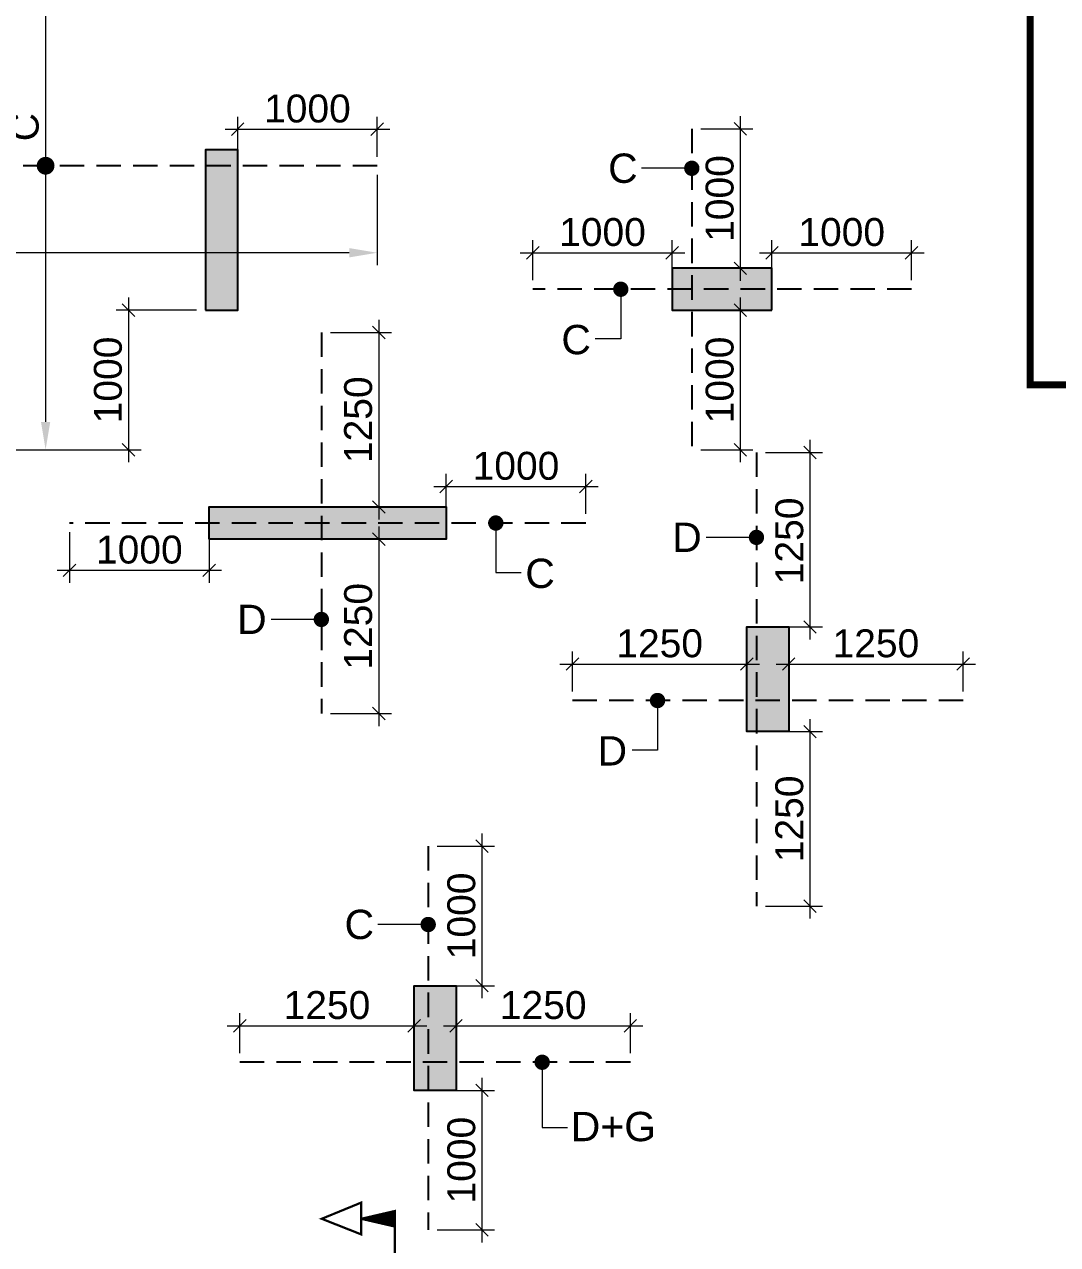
# Model space of a CAD drawing. Header units: millimetres. Extents: x 1123469 to 1752051, y -126924 to 196924.
# Drawn here: x 1522375 to 1529782, y 142469 to 151212 of the extents above; entities that cross this region are included whole.
import ezdxf

# ---------------------------------------------------------------- set-up
doc = ezdxf.new("R2010")
doc.units = ezdxf.units.MM
doc.header["$LTSCALE"] = 500
doc.header["$MEASUREMENT"] = 0
doc.header["$PDMODE"] = 34
doc.linetypes.add('CONTINOUS', pattern=[0])
doc.linetypes.add('HIDDEN', pattern=[0.375, 0.25, -0.125])
doc.layers.get('Defpoints').update_dxf_attribs({"lineweight": 0})
for name, color, linetype in [('3BEAM NO', 6, 'Continuous'), ('COL. DIM', 3, 'Continuous'), ('reinf.', 4, 'Continuous'), ('TEXT 1', 1, 'Continuous'), ('TOWER AREA COLUMN.', 6, 'Continuous')]:
    doc.layers.add(name, color=color, linetype=linetype)
for name, color, linetype, lineweight in [('ARWO', 1, 'Continuous', 18), ('CUT OUT', 1, 'Continuous', 13), ('dim-M', 1, 'Continuous', 15), ('FOOTING', 1, 'Continuous', 15), ('TOWER COL HATCH', 253, 'Continuous', 20)]:
    doc.layers.add(name, color=color, linetype=linetype, lineweight=lineweight)
doc.styles.add('3mm', font='arial.ttf')
doc.dimstyles.new('PARAMVEER', dxfattribs={"dimtxt": 200, "dimasz": 100, "dimexe": 0, "dimexo": 25, "dimgap": 10, "dimtad": 1, "dimdec": 0, "dimrnd": 5, "dimzin": 0, "dimdsep": 46, "dimtxsty": '3mm', "dimblk": 'OBLIQUE', "dimcen": 0.09, "dimdle": 75, "dimclrd": 1, "dimclre": 1, "dimclrt": 3, "dimadec": 0, "dimazin": 0, "dimtfac": 1, "dimtdec": 0, "dimtmove": 1, "dimatfit": 3, "dimfxl": 100, "dimtolj": 1, "dimtzin": 0, "dimlwd": 18, "dimlwe": 5, "dimarcsym": 0})
doc.dimstyles.new('PARAMVEER BEAM', dxfattribs={"dimtxt": 200, "dimasz": 100, "dimexe": 0, "dimexo": 0, "dimgap": 10, "dimtad": 1, "dimdec": 0, "dimzin": 0, "dimdsep": 46, "dimtxsty": '3mm', "dimblk": 'ARCHTICK', "dimcen": 0.09, "dimdle": 75, "dimclrd": 1, "dimclre": 1, "dimclrt": 3, "dimadec": 0, "dimazin": 0, "dimtfac": 1, "dimtdec": 0, "dimtmove": 1, "dimatfit": 3, "dimfxl": 100, "dimtolj": 1, "dimtzin": 0, "dimlwd": 18, "dimlwe": 5, "dimarcsym": 0})

# ---------------------------------------------------------------- blocks, each defined once
blk = doc.blocks.new('3tgra')
at = {"layer": 'TOWER COL HATCH'}
h = blk.add_hatch(color=253, dxfattribs=at)
h.dxf.hatch_style = 1
h.paths.add_polyline_path([(1381890.618984255, 86141.58179549355), (1381660.618984255, 86141.58179549355), (1381660.618984255, 87291.58179549355), (1381890.618984255, 87291.58179549355)])
h = blk.add_hatch(color=253, dxfattribs=at)
h.dxf.hatch_style = 1
h.paths.add_polyline_path([(1377830.6189848, 86141.58179502218), (1377830.6189848, 86441.58179502218), (1378545.6189848, 86441.58179502218), (1378545.6189848, 86141.58179502218)])
h = blk.add_hatch(color=253, dxfattribs=at)
h.dxf.hatch_style = 1
h.paths.add_polyline_path([(1381865.624769447, 84501.58179502154), (1381865.624769447, 84731.58179502154), (1380165.624769447, 84731.58179502154), (1380165.624769447, 84501.58179502154)])
h = blk.add_hatch(color=253, dxfattribs=at)
h.dxf.hatch_style = 1
h.paths.add_polyline_path([(1377710.63102406, 83121.8966615872), (1378010.63102406, 83121.8966615872), (1378010.63102406, 83871.8966615872), (1377710.63102406, 83871.8966615872)])
h = blk.add_hatch(color=253, dxfattribs=at)
h.dxf.hatch_style = 1
h.paths.add_polyline_path([(1380095.624769447, 80551.73729155067), (1380395.624769447, 80551.73729155067), (1380395.624769447, 81301.73729155067), (1380095.624769447, 81301.73729155067)])
at = {"layer": 'TOWER AREA COLUMN.', "color": 4}
for points in [[(1381890.618984255, 86141.58179549355), (1381660.618984255, 86141.58179549355), (1381660.618984255, 87291.58179549355), (1381890.618984255, 87291.58179549355)], [(1377830.6189848, 86141.58179502218), (1377830.6189848, 86441.58179502218), (1378545.6189848, 86441.58179502218), (1378545.6189848, 86141.58179502218)], [(1381865.624769447, 84501.58179502154), (1381865.624769447, 84731.58179502154), (1380165.624769447, 84731.58179502154), (1380165.624769447, 84501.58179502154)], [(1377710.63102406, 83121.8966615872), (1378010.63102406, 83121.8966615872), (1378010.63102406, 83871.8966615872), (1377710.63102406, 83871.8966615872)], [(1380095.624769447, 80551.73729155067), (1380395.624769447, 80551.73729155067), (1380395.624769447, 81301.73729155067), (1380095.624769447, 81301.73729155067)]]:
    blk.add_lwpolyline(points, close=True, dxfattribs=at)
blk = doc.blocks.new('_Oblique')
at = {"color": 0, "linetype": 'ByBlock', "lineweight": -2}
blk.add_line((-0.5, -0.5), (0.5, 0.5), dxfattribs=at)
blk = doc.blocks.new('*D917')
at = {"layer": 'COL. DIM', "color": 1, "lineweight": 18, "ltscale": 10, "transparency": 16777216}
blk.add_line((1527507.276398032, 149254.0730525189), (1527507.276398032, 148074.0730525189), dxfattribs=at)
at = {"layer": 'COL. DIM', "color": 1, "linetype": 'CONTINOUS', "lineweight": 5, "ltscale": 10, "transparency": 16777216}
for p, q in [((1527224.516510724, 149164.0730525189), (1527597.276398032, 149164.0730525189)), ((1527224.516510724, 148164.0730525189), (1527597.276398032, 148164.0730525189))]:
    blk.add_line(p, q, dxfattribs=at)
at = {"layer": 'Defpoints', "color": 0, "ltscale": 10, "transparency": 16777216}
for p in [(1527159.516510724, 149164.0730525189), (1527159.516510724, 148164.0730525189), (1527507.276398032, 148164.0730525189)]:
    blk.add_point(p, dxfattribs=at)
at = {"layer": 'COL. DIM', "color": 1, "lineweight": 18, "ltscale": 10, "transparency": 16777216, "xscale": 90, "yscale": 90, "zscale": 90}
for p, rotation in [((1527507.276398032, 149164.0730525189), 90), ((1527507.276398032, 148164.0730525189), 270)]:
    blk.add_blockref('_Oblique', p, dxfattribs=dict(at, rotation=rotation))
at = {"layer": 'COL. DIM', "color": 3, "ltscale": 10, "transparency": 16777216, "insert": (1527360.161800487, 148664.0730525184), "char_height": 200, "attachment_point": 5, "rotation": 90, "style": '3mm'}
blk.add_mtext('\\A1;1000', dxfattribs=at)
blk = doc.blocks.new('_ArchTick')
at = {"color": 0, "linetype": 'ByBlock', "const_width": 0.15}
blk.add_lwpolyline([(-0.5, -0.5), (0.5, 0.5)], dxfattribs=at)
blk = doc.blocks.new('*D918')
at = {"layer": 'COL. DIM', "color": 1, "linetype": 'CONTINOUS', "lineweight": 5, "ltscale": 10, "transparency": 16777216}
for p, q in [((1526019.260622902, 149379.0730525188), (1526019.260622902, 149665.6026769682)), ((1527019.260622902, 149379.0730525188), (1527019.260622902, 149665.6026769682))]:
    blk.add_line(p, q, dxfattribs=at)
at = {"layer": 'COL. DIM', "color": 1, "lineweight": 18, "ltscale": 10, "transparency": 16777216}
blk.add_line((1525929.260622902, 149575.6026769682), (1527109.260622902, 149575.6026769682), dxfattribs=at)
at = {"layer": 'Defpoints', "color": 0, "ltscale": 10, "transparency": 16777216}
for p in [(1527019.260622902, 149575.6026769682), (1526019.260622902, 149314.0730525188), (1527019.260622902, 149314.0730525188)]:
    blk.add_point(p, dxfattribs=at)
at = {"layer": 'COL. DIM', "color": 1, "lineweight": 18, "ltscale": 10, "transparency": 16777216, "xscale": 90, "yscale": 90, "zscale": 90, "rotation": 180}
blk.add_blockref('_Oblique', (1526019.260622902, 149575.6026769682), dxfattribs=at)
at = {"layer": 'COL. DIM', "color": 1, "lineweight": 18, "ltscale": 10, "transparency": 16777216, "xscale": 90, "yscale": 90, "zscale": 90}
blk.add_blockref('_Oblique', (1527019.260622902, 149575.6026769682), dxfattribs=at)
at = {"layer": 'COL. DIM', "color": 3, "ltscale": 10, "transparency": 16777216, "insert": (1526519.260622902, 149722.7172745125), "char_height": 200, "attachment_point": 5, "style": '3mm'}
blk.add_mtext('\\A1;1000', dxfattribs=at)
blk = doc.blocks.new('*D919')
at = {"layer": 'COL. DIM', "color": 1, "lineweight": 18, "ltscale": 10, "transparency": 16777216}
blk.add_line((1527507.276398033, 150554.0730525198), (1527507.276398033, 149374.0730525198), dxfattribs=at)
at = {"layer": 'COL. DIM', "color": 1, "linetype": 'CONTINOUS', "lineweight": 5, "ltscale": 10, "transparency": 16777216}
for p, q in [((1527224.516510724, 150464.0730525198), (1527597.276398033, 150464.0730525198)), ((1527224.516510724, 149464.0730525198), (1527597.276398033, 149464.0730525198))]:
    blk.add_line(p, q, dxfattribs=at)
at = {"layer": 'Defpoints', "color": 0, "ltscale": 10, "transparency": 16777216}
for p in [(1527159.516510724, 150464.0730525198), (1527159.516510724, 149464.0730525198), (1527507.276398033, 149464.0730525198)]:
    blk.add_point(p, dxfattribs=at)
at = {"layer": 'COL. DIM', "color": 1, "lineweight": 18, "ltscale": 10, "transparency": 16777216, "xscale": 90, "yscale": 90, "zscale": 90}
for p, rotation in [((1527507.276398033, 150464.0730525198), 90), ((1527507.276398033, 149464.0730525198), 270)]:
    blk.add_blockref('_Oblique', p, dxfattribs=dict(at, rotation=rotation))
at = {"layer": 'COL. DIM', "color": 3, "ltscale": 10, "transparency": 16777216, "insert": (1527360.161800486, 149964.0730525198), "char_height": 200, "attachment_point": 5, "rotation": 90, "style": '3mm'}
blk.add_mtext('\\A1;1000', dxfattribs=at)
blk = doc.blocks.new('*D920')
at = {"layer": 'COL. DIM', "color": 1, "linetype": 'CONTINOUS', "lineweight": 5, "ltscale": 10, "transparency": 16777216}
for p, q in [((1527734.259996022, 149379.0730525188), (1527734.259996022, 149665.6026769682)), ((1528734.259996022, 149379.0730525188), (1528734.259996022, 149665.6026769682))]:
    blk.add_line(p, q, dxfattribs=at)
at = {"layer": 'COL. DIM', "color": 1, "lineweight": 18, "ltscale": 10, "transparency": 16777216}
blk.add_line((1527644.259996022, 149575.6026769682), (1528824.259996022, 149575.6026769682), dxfattribs=at)
at = {"layer": 'Defpoints', "color": 0, "ltscale": 10, "transparency": 16777216}
for p in [(1528734.259996022, 149575.6026769682), (1527734.259996022, 149314.0730525188), (1528734.259996022, 149314.0730525188)]:
    blk.add_point(p, dxfattribs=at)
at = {"layer": 'COL. DIM', "color": 1, "lineweight": 18, "ltscale": 10, "transparency": 16777216, "xscale": 90, "yscale": 90, "zscale": 90, "rotation": 180}
blk.add_blockref('_Oblique', (1527734.259996022, 149575.6026769682), dxfattribs=at)
at = {"layer": 'COL. DIM', "color": 1, "lineweight": 18, "ltscale": 10, "transparency": 16777216, "xscale": 90, "yscale": 90, "zscale": 90}
blk.add_blockref('_Oblique', (1528734.259996022, 149575.6026769682), dxfattribs=at)
at = {"layer": 'COL. DIM', "color": 3, "ltscale": 10, "transparency": 16777216, "insert": (1528234.259996022, 149722.7172745125), "char_height": 200, "attachment_point": 5, "style": '3mm'}
blk.add_mtext('\\A1;1000', dxfattribs=at)
blk = doc.blocks.new('*D921')
at = {"layer": 'COL. DIM', "color": 1, "lineweight": 18, "ltscale": 10, "transparency": 16777216}
blk.add_line((1523122.074068395, 149254.0730529903), (1523122.074068395, 148074.0730529903), dxfattribs=at)
at = {"layer": 'COL. DIM', "color": 1, "linetype": 'CONTINOUS', "lineweight": 5, "ltscale": 10, "transparency": 16777216}
for p, q in [((1523609.260623447, 149164.0730529903), (1523032.074068395, 149164.0730529903)), ((1522049.516510724, 148164.0730529903), (1523212.074068395, 148164.0730529903))]:
    blk.add_line(p, q, dxfattribs=at)
at = {"layer": 'Defpoints', "color": 0, "ltscale": 10, "transparency": 16777216}
for p in [(1523674.260623447, 149164.0730529903), (1521984.516510724, 148164.0730529903), (1523122.074068395, 148164.0730529903)]:
    blk.add_point(p, dxfattribs=at)
at = {"layer": 'COL. DIM', "color": 1, "lineweight": 18, "ltscale": 10, "transparency": 16777216, "xscale": 90, "yscale": 90, "zscale": 90}
for p, rotation in [((1523122.074068395, 149164.0730529903), 90), ((1523122.074068395, 148164.0730529903), 270)]:
    blk.add_blockref('_Oblique', p, dxfattribs=dict(at, rotation=rotation))
at = {"layer": 'COL. DIM', "color": 3, "ltscale": 10, "transparency": 16777216, "insert": (1522974.959470851, 148664.0730529898), "char_height": 200, "attachment_point": 5, "rotation": 90, "style": '3mm'}
blk.add_mtext('\\A1;1000', dxfattribs=at)
blk = doc.blocks.new('*D924')
at = {"layer": 'COL. DIM', "color": 1, "linetype": 'CONTINOUS', "lineweight": 5, "ltscale": 10, "transparency": 16777216}
for p, q in [((1523904.260623447, 150263.9360892332), (1523904.260623447, 150550.4657136826)), ((1524904.260623447, 150263.9360892332), (1524904.260623447, 150550.4657136826))]:
    blk.add_line(p, q, dxfattribs=at)
at = {"layer": 'COL. DIM', "color": 1, "lineweight": 18, "ltscale": 10, "transparency": 16777216}
blk.add_line((1523814.260623447, 150460.4657136826), (1524994.260623447, 150460.4657136826), dxfattribs=at)
at = {"layer": 'Defpoints', "color": 0, "ltscale": 10, "transparency": 16777216}
for p in [(1524904.260623447, 150460.4657136826), (1523904.260623447, 150198.9360892332), (1524904.260623447, 150198.9360892332)]:
    blk.add_point(p, dxfattribs=at)
at = {"layer": 'COL. DIM', "color": 1, "lineweight": 18, "ltscale": 10, "transparency": 16777216, "xscale": 90, "yscale": 90, "zscale": 90, "rotation": 180}
blk.add_blockref('_Oblique', (1523904.260623447, 150460.4657136826), dxfattribs=at)
at = {"layer": 'COL. DIM', "color": 1, "lineweight": 18, "ltscale": 10, "transparency": 16777216, "xscale": 90, "yscale": 90, "zscale": 90}
blk.add_blockref('_Oblique', (1524904.260623447, 150460.4657136826), dxfattribs=at)
at = {"layer": 'COL. DIM', "color": 3, "ltscale": 10, "transparency": 16777216, "insert": (1524404.260623447, 150607.5803112269), "char_height": 200, "attachment_point": 5, "style": '3mm'}
blk.add_mtext('\\A1;1000', dxfattribs=at)
blk = doc.blocks.new('*D925')
at = {"layer": 'COL. DIM', "color": 1, "linetype": 'CONTINOUS', "lineweight": 5, "ltscale": 10, "transparency": 16777216}
for p, q in [((1520844.260622902, 150133.9360892332), (1520844.260622902, 149485.4781619952)), ((1524904.260623447, 150133.9360892332), (1524904.260623447, 149485.4781619952))]:
    blk.add_line(p, q, dxfattribs=at)
at = {"layer": 'COL. DIM', "color": 1, "lineweight": 18, "ltscale": 10, "transparency": 16777216}
blk.add_line((1524704.260623447, 149575.4781619952), (1521044.260622902, 149575.4781619952), dxfattribs=at)
at = {"layer": 'COL. DIM', "color": 1, "ltscale": 10, "transparency": 16777216}
for points in [[(1521044.260622902, 149608.8114953286), (1521044.260622902, 149542.1448286619), (1520844.260622902, 149575.4781619952)], [(1524704.260623447, 149608.8114953286), (1524704.260623447, 149542.1448286619), (1524904.260623447, 149575.4781619952)]]:
    blk.add_solid(points, dxfattribs=at)
at = {"layer": 'Defpoints', "color": 0, "ltscale": 10, "transparency": 16777216}
for p in [(1520844.260622902, 150198.9360892332), (1524904.260623447, 150198.9360892332), (1520844.260622902, 149575.4781619952)]:
    blk.add_point(p, dxfattribs=at)
at = {"layer": 'COL. DIM', "color": 3, "ltscale": 10, "transparency": 16777216, "insert": (1521703.089061345, 149723.8888031958), "char_height": 200, "attachment_point": 5, "style": '3mm'}
blk.add_mtext('\\A1;C', dxfattribs=at)
blk = doc.blocks.new('*D926')
at = {"layer": 'COL. DIM', "color": 1, "linetype": 'CONTINOUS', "lineweight": 5, "ltscale": 10, "transparency": 16777216}
for p, q in [((1522049.516510724, 152099.0730525189), (1522617.396079311, 152099.0730525189)), ((1522049.516510724, 148164.0730529903), (1522617.396079311, 148164.0730529903))]:
    blk.add_line(p, q, dxfattribs=at)
at = {"layer": 'COL. DIM', "color": 1, "lineweight": 18, "ltscale": 10, "transparency": 16777216}
blk.add_line((1522527.396079311, 151899.0730525189), (1522527.396079311, 148364.0730529903), dxfattribs=at)
at = {"layer": 'COL. DIM', "color": 1, "ltscale": 10, "transparency": 16777216}
for points in [[(1522494.062745977, 151899.0730525189), (1522560.729412644, 151899.0730525189), (1522527.396079311, 152099.0730525189)], [(1522494.062745977, 148364.0730529903), (1522560.729412644, 148364.0730529903), (1522527.396079311, 148164.0730529903)]]:
    blk.add_solid(points, dxfattribs=at)
at = {"layer": 'Defpoints', "color": 0, "ltscale": 10, "transparency": 16777216}
for p in [(1521984.516510724, 152099.0730525189), (1521984.516510724, 148164.0730529903), (1522527.396079311, 148164.0730529903)]:
    blk.add_point(p, dxfattribs=at)
at = {"layer": 'COL. DIM', "color": 3, "ltscale": 10, "transparency": 16777216, "insert": (1522378.985438109, 150475.3668679264), "char_height": 200, "attachment_point": 5, "rotation": 90, "style": '3mm'}
blk.add_mtext('\\A1;C', dxfattribs=at)
blk = doc.blocks.new('*D931')
at = {"layer": 'COL. DIM', "color": 1, "lineweight": 18, "ltscale": 10, "transparency": 16777216}
blk.add_line((1524915.807320858, 147614.0730525182), (1524915.807320858, 146184.0730525182), dxfattribs=at)
at = {"layer": 'COL. DIM', "color": 1, "linetype": 'CONTINOUS', "lineweight": 5, "ltscale": 10, "transparency": 16777216}
for p, q in [((1524569.062892368, 147524.0730525182), (1525005.807320858, 147524.0730525182)), ((1524569.062892368, 146274.0730525182), (1525005.807320858, 146274.0730525182))]:
    blk.add_line(p, q, dxfattribs=at)
at = {"layer": 'Defpoints', "color": 0, "ltscale": 10, "transparency": 16777216}
for p in [(1524504.062892368, 147524.0730525182), (1524504.062892368, 146274.0730525182), (1524915.807320858, 146274.0730525182)]:
    blk.add_point(p, dxfattribs=at)
at = {"layer": 'COL. DIM', "color": 1, "lineweight": 18, "ltscale": 10, "transparency": 16777216, "xscale": 90, "yscale": 90, "zscale": 90}
for p, rotation in [((1524915.807320858, 147524.0730525182), 90), ((1524915.807320858, 146274.0730525182), 270)]:
    blk.add_blockref('_Oblique', p, dxfattribs=dict(at, rotation=rotation))
at = {"layer": 'COL. DIM', "color": 3, "ltscale": 10, "transparency": 16777216, "insert": (1524768.692723313, 146899.0730525178), "char_height": 200, "attachment_point": 5, "rotation": 90, "style": '3mm'}
blk.add_mtext('\\A1;1250', dxfattribs=at)
blk = doc.blocks.new('*D932')
at = {"layer": 'COL. DIM', "color": 1, "linetype": 'CONTINOUS', "lineweight": 5, "ltscale": 10, "transparency": 16777216}
for p, q in [((1525399.254838255, 147704.0730525182), (1525399.254838255, 147990.6026769676)), ((1526399.254838255, 147704.0730525182), (1526399.254838255, 147990.6026769676))]:
    blk.add_line(p, q, dxfattribs=at)
at = {"layer": 'COL. DIM', "color": 1, "lineweight": 18, "ltscale": 10, "transparency": 16777216}
blk.add_line((1525309.254838255, 147900.6026769676), (1526489.254838255, 147900.6026769676), dxfattribs=at)
at = {"layer": 'Defpoints', "color": 0, "ltscale": 10, "transparency": 16777216}
for p in [(1526399.254838255, 147900.6026769676), (1525399.254838255, 147639.0730525182), (1526399.254838255, 147639.0730525182)]:
    blk.add_point(p, dxfattribs=at)
at = {"layer": 'COL. DIM', "color": 1, "lineweight": 18, "ltscale": 10, "transparency": 16777216, "xscale": 90, "yscale": 90, "zscale": 90, "rotation": 180}
blk.add_blockref('_Oblique', (1525399.254838255, 147900.6026769676), dxfattribs=at)
at = {"layer": 'COL. DIM', "color": 1, "lineweight": 18, "ltscale": 10, "transparency": 16777216, "xscale": 90, "yscale": 90, "zscale": 90}
blk.add_blockref('_Oblique', (1526399.254838255, 147900.6026769676), dxfattribs=at)
at = {"layer": 'COL. DIM', "color": 3, "ltscale": 10, "transparency": 16777216, "insert": (1525899.254838255, 148047.7172745119), "char_height": 200, "attachment_point": 5, "style": '3mm'}
blk.add_mtext('\\A1;1000', dxfattribs=at)
blk = doc.blocks.new('*D933')
at = {"layer": 'COL. DIM', "color": 1, "linetype": 'CONTINOUS', "lineweight": 5, "ltscale": 10, "transparency": 16777216}
for p, q in [((1522699.254838255, 147574.0730525182), (1522699.254838255, 147210.4409134518)), ((1523699.254838255, 147574.0730525182), (1523699.254838255, 147210.4409134518))]:
    blk.add_line(p, q, dxfattribs=at)
at = {"layer": 'COL. DIM', "color": 1, "lineweight": 18, "ltscale": 10, "transparency": 16777216}
blk.add_line((1522609.254838255, 147300.4409134518), (1523789.254838255, 147300.4409134518), dxfattribs=at)
at = {"layer": 'Defpoints', "color": 0, "ltscale": 10, "transparency": 16777216}
for p in [(1522699.254838255, 147639.0730525182), (1523699.254838255, 147639.0730525182), (1523699.254838255, 147300.4409134518)]:
    blk.add_point(p, dxfattribs=at)
at = {"layer": 'COL. DIM', "color": 1, "lineweight": 18, "ltscale": 10, "transparency": 16777216, "xscale": 90, "yscale": 90, "zscale": 90, "rotation": 180}
blk.add_blockref('_Oblique', (1522699.254838255, 147300.4409134518), dxfattribs=at)
at = {"layer": 'COL. DIM', "color": 1, "lineweight": 18, "ltscale": 10, "transparency": 16777216, "xscale": 90, "yscale": 90, "zscale": 90}
blk.add_blockref('_Oblique', (1523699.254838255, 147300.4409134518), dxfattribs=at)
at = {"layer": 'COL. DIM', "color": 3, "ltscale": 10, "transparency": 16777216, "insert": (1523199.254838255, 147447.5555109961), "char_height": 200, "attachment_point": 5, "style": '3mm'}
blk.add_mtext('\\A1;1000', dxfattribs=at)
blk = doc.blocks.new('*D934')
at = {"layer": 'COL. DIM', "color": 1, "lineweight": 18, "ltscale": 10, "transparency": 16777216}
blk.add_line((1524915.807320857, 149094.0730525182), (1524915.807320857, 147664.0730525182), dxfattribs=at)
at = {"layer": 'COL. DIM', "color": 1, "linetype": 'CONTINOUS', "lineweight": 5, "ltscale": 10, "transparency": 16777216}
for p, q in [((1524569.062892368, 149004.0730525182), (1525005.807320857, 149004.0730525182)), ((1524569.062892368, 147754.0730525182), (1525005.807320857, 147754.0730525182))]:
    blk.add_line(p, q, dxfattribs=at)
at = {"layer": 'Defpoints', "color": 0, "ltscale": 10, "transparency": 16777216}
for p in [(1524504.062892368, 149004.0730525182), (1524504.062892368, 147754.0730525182), (1524915.807320857, 147754.0730525182)]:
    blk.add_point(p, dxfattribs=at)
at = {"layer": 'COL. DIM', "color": 1, "lineweight": 18, "ltscale": 10, "transparency": 16777216, "xscale": 90, "yscale": 90, "zscale": 90}
for p, rotation in [((1524915.807320857, 149004.0730525182), 90), ((1524915.807320857, 147754.0730525182), 270)]:
    blk.add_blockref('_Oblique', p, dxfattribs=dict(at, rotation=rotation))
at = {"layer": 'COL. DIM', "color": 3, "ltscale": 10, "transparency": 16777216, "insert": (1524768.692723313, 148379.0730525178), "char_height": 200, "attachment_point": 5, "rotation": 90, "style": '3mm'}
blk.add_mtext('\\A1;1250', dxfattribs=at)
blk = doc.blocks.new('*D987')
at = {"layer": 'COL. DIM', "color": 1, "lineweight": 18, "ltscale": 10, "transparency": 16777216}
blk.add_line((1525655.557247166, 143664.2285490474), (1525655.557247166, 142484.2285490474), dxfattribs=at)
at = {"layer": 'COL. DIM', "color": 1, "linetype": 'CONTINOUS', "lineweight": 5, "ltscale": 10, "transparency": 16777216}
for p, q in [((1525334.91773492, 143574.2285490474), (1525745.557247166, 143574.2285490474)), ((1525334.91773492, 142574.2285490474), (1525745.557247166, 142574.2285490474))]:
    blk.add_line(p, q, dxfattribs=at)
at = {"layer": 'Defpoints', "color": 0, "ltscale": 10, "transparency": 16777216}
for p in [(1525269.91773492, 143574.2285490474), (1525269.91773492, 142574.2285490474), (1525655.557247166, 142574.2285490474)]:
    blk.add_point(p, dxfattribs=at)
at = {"layer": 'COL. DIM', "color": 1, "lineweight": 18, "ltscale": 10, "transparency": 16777216, "xscale": 90, "yscale": 90, "zscale": 90}
for p, rotation in [((1525655.557247166, 143574.2285490474), 90), ((1525655.557247166, 142574.2285490474), 270)]:
    blk.add_blockref('_Oblique', p, dxfattribs=dict(at, rotation=rotation))
at = {"layer": 'COL. DIM', "color": 3, "ltscale": 10, "transparency": 16777216, "insert": (1525508.442649622, 143074.2285490469), "char_height": 200, "attachment_point": 5, "rotation": 90, "style": '3mm'}
blk.add_mtext('\\A1;1000', dxfattribs=at)
blk = doc.blocks.new('*D988')
at = {"layer": 'COL. DIM', "color": 1, "linetype": 'CONTINOUS', "lineweight": 5, "ltscale": 10, "transparency": 16777216}
for p, q in [((1525469.254838255, 143840.5113248843), (1525469.254838255, 144127.0409493337)), ((1526719.254838255, 143840.5113248843), (1526719.254838255, 144127.0409493337))]:
    blk.add_line(p, q, dxfattribs=at)
at = {"layer": 'COL. DIM', "color": 1, "lineweight": 18, "ltscale": 10, "transparency": 16777216}
blk.add_line((1525379.254838255, 144037.0409493337), (1526809.254838255, 144037.0409493337), dxfattribs=at)
at = {"layer": 'Defpoints', "color": 0, "ltscale": 10, "transparency": 16777216}
for p in [(1526719.254838255, 144037.0409493337), (1525469.254838255, 143775.5113248843), (1526719.254838255, 143775.5113248843)]:
    blk.add_point(p, dxfattribs=at)
at = {"layer": 'COL. DIM', "color": 1, "lineweight": 18, "ltscale": 10, "transparency": 16777216, "xscale": 90, "yscale": 90, "zscale": 90, "rotation": 180}
blk.add_blockref('_Oblique', (1525469.254838255, 144037.0409493337), dxfattribs=at)
at = {"layer": 'COL. DIM', "color": 1, "lineweight": 18, "ltscale": 10, "transparency": 16777216, "xscale": 90, "yscale": 90, "zscale": 90}
blk.add_blockref('_Oblique', (1526719.254838255, 144037.0409493337), dxfattribs=at)
at = {"layer": 'COL. DIM', "color": 3, "ltscale": 10, "transparency": 16777216, "insert": (1526094.254838255, 144184.155546878), "char_height": 200, "attachment_point": 5, "style": '3mm'}
blk.add_mtext('\\A1;1250', dxfattribs=at)
blk = doc.blocks.new('*D989')
at = {"layer": 'COL. DIM', "color": 1, "linetype": 'CONTINOUS', "lineweight": 5, "ltscale": 10, "transparency": 16777216}
for p, q in [((1523919.254838255, 143840.5113248843), (1523919.254838255, 144127.0409493337)), ((1525169.254838255, 143840.5113248843), (1525169.254838255, 144127.0409493337))]:
    blk.add_line(p, q, dxfattribs=at)
at = {"layer": 'COL. DIM', "color": 1, "lineweight": 18, "ltscale": 10, "transparency": 16777216}
blk.add_line((1523829.254838255, 144037.0409493337), (1525259.254838255, 144037.0409493337), dxfattribs=at)
at = {"layer": 'Defpoints', "color": 0, "ltscale": 10, "transparency": 16777216}
for p in [(1525169.254838255, 144037.0409493337), (1523919.254838255, 143775.5113248843), (1525169.254838255, 143775.5113248843)]:
    blk.add_point(p, dxfattribs=at)
at = {"layer": 'COL. DIM', "color": 1, "lineweight": 18, "ltscale": 10, "transparency": 16777216, "xscale": 90, "yscale": 90, "zscale": 90, "rotation": 180}
blk.add_blockref('_Oblique', (1523919.254838255, 144037.0409493337), dxfattribs=at)
at = {"layer": 'COL. DIM', "color": 1, "lineweight": 18, "ltscale": 10, "transparency": 16777216, "xscale": 90, "yscale": 90, "zscale": 90}
blk.add_blockref('_Oblique', (1525169.254838255, 144037.0409493337), dxfattribs=at)
at = {"layer": 'COL. DIM', "color": 3, "ltscale": 10, "transparency": 16777216, "insert": (1524544.254838255, 144184.155546878), "char_height": 200, "attachment_point": 5, "style": '3mm'}
blk.add_mtext('\\A1;1250', dxfattribs=at)
blk = doc.blocks.new('*D990')
at = {"layer": 'COL. DIM', "color": 1, "lineweight": 18, "ltscale": 10, "transparency": 16777216}
blk.add_line((1525655.557247166, 145414.2285490474), (1525655.557247166, 144234.2285490474), dxfattribs=at)
at = {"layer": 'COL. DIM', "color": 1, "linetype": 'CONTINOUS', "lineweight": 5, "ltscale": 10, "transparency": 16777216}
for p, q in [((1525334.917734921, 145324.2285490474), (1525745.557247166, 145324.2285490474)), ((1525334.917734921, 144324.2285490474), (1525745.557247166, 144324.2285490474))]:
    blk.add_line(p, q, dxfattribs=at)
at = {"layer": 'Defpoints', "color": 0, "ltscale": 10, "transparency": 16777216}
for p in [(1525269.917734921, 145324.2285490474), (1525269.917734921, 144324.2285490474), (1525655.557247166, 144324.2285490474)]:
    blk.add_point(p, dxfattribs=at)
at = {"layer": 'COL. DIM', "color": 1, "lineweight": 18, "ltscale": 10, "transparency": 16777216, "xscale": 90, "yscale": 90, "zscale": 90}
for p, rotation in [((1525655.557247166, 145324.2285490474), 90), ((1525655.557247166, 144324.2285490474), 270)]:
    blk.add_blockref('_Oblique', p, dxfattribs=dict(at, rotation=rotation))
at = {"layer": 'COL. DIM', "color": 3, "ltscale": 10, "transparency": 16777216, "insert": (1525508.442649621, 144824.2285490469), "char_height": 200, "attachment_point": 5, "rotation": 90, "style": '3mm'}
blk.add_mtext('\\A1;1000', dxfattribs=at)
blk = doc.blocks.new('*D991')
at = {"layer": 'COL. DIM', "color": 1, "lineweight": 18, "ltscale": 10, "transparency": 16777216}
blk.add_line((1528006.691392752, 146234.3879190839), (1528006.691392752, 144804.3879190839), dxfattribs=at)
at = {"layer": 'COL. DIM', "color": 1, "linetype": 'CONTINOUS', "lineweight": 5, "ltscale": 10, "transparency": 16777216}
for p, q in [((1527687.983370111, 146144.3879190839), (1528096.691392752, 146144.3879190839)), ((1527687.983370111, 144894.3879190839), (1528096.691392752, 144894.3879190839))]:
    blk.add_line(p, q, dxfattribs=at)
at = {"layer": 'Defpoints', "color": 0, "ltscale": 10, "transparency": 16777216}
for p in [(1527622.983370111, 146144.3879190839), (1527622.983370111, 144894.3879190839), (1528006.691392752, 144894.3879190839)]:
    blk.add_point(p, dxfattribs=at)
at = {"layer": 'COL. DIM', "color": 1, "lineweight": 18, "ltscale": 10, "transparency": 16777216, "xscale": 90, "yscale": 90, "zscale": 90}
for p, rotation in [((1528006.691392752, 146144.3879190839), 90), ((1528006.691392752, 144894.3879190839), 270)]:
    blk.add_blockref('_Oblique', p, dxfattribs=dict(at, rotation=rotation))
at = {"layer": 'COL. DIM', "color": 3, "ltscale": 10, "transparency": 16777216, "insert": (1527859.576795208, 145519.3879190834), "char_height": 200, "attachment_point": 5, "rotation": 90, "style": '3mm'}
blk.add_mtext('\\A1;1250', dxfattribs=at)
blk = doc.blocks.new('*D992')
at = {"layer": 'COL. DIM', "color": 1, "linetype": 'CONTINOUS', "lineweight": 5, "ltscale": 10, "transparency": 16777216}
for p, q in [((1526304.248583642, 146432.2930614384), (1526304.248583642, 146718.8226858878)), ((1527554.248583642, 146432.2930614384), (1527554.248583642, 146718.8226858878))]:
    blk.add_line(p, q, dxfattribs=at)
at = {"layer": 'COL. DIM', "color": 1, "lineweight": 18, "ltscale": 10, "transparency": 16777216}
blk.add_line((1526214.248583642, 146628.8226858878), (1527644.248583642, 146628.8226858878), dxfattribs=at)
at = {"layer": 'Defpoints', "color": 0, "ltscale": 10, "transparency": 16777216}
for p in [(1527554.248583642, 146628.8226858878), (1526304.248583642, 146367.2930614384), (1527554.248583642, 146367.2930614384)]:
    blk.add_point(p, dxfattribs=at)
at = {"layer": 'COL. DIM', "color": 1, "lineweight": 18, "ltscale": 10, "transparency": 16777216, "xscale": 90, "yscale": 90, "zscale": 90, "rotation": 180}
blk.add_blockref('_Oblique', (1526304.248583642, 146628.8226858878), dxfattribs=at)
at = {"layer": 'COL. DIM', "color": 1, "lineweight": 18, "ltscale": 10, "transparency": 16777216, "xscale": 90, "yscale": 90, "zscale": 90}
blk.add_blockref('_Oblique', (1527554.248583642, 146628.8226858878), dxfattribs=at)
at = {"layer": 'COL. DIM', "color": 3, "ltscale": 10, "transparency": 16777216, "insert": (1526929.248583642, 146775.9372834321), "char_height": 200, "attachment_point": 5, "style": '3mm'}
blk.add_mtext('\\A1;1250', dxfattribs=at)
blk = doc.blocks.new('*D993')
at = {"layer": 'COL. DIM', "color": 1, "lineweight": 18, "ltscale": 10, "transparency": 16777216}
blk.add_line((1528006.691392753, 148234.3879190839), (1528006.691392753, 146804.3879190839), dxfattribs=at)
at = {"layer": 'COL. DIM', "color": 1, "linetype": 'CONTINOUS', "lineweight": 5, "ltscale": 10, "transparency": 16777216}
for p, q in [((1527687.983370111, 148144.3879190839), (1528096.691392753, 148144.3879190839)), ((1527687.983370111, 146894.3879190839), (1528096.691392753, 146894.3879190839))]:
    blk.add_line(p, q, dxfattribs=at)
at = {"layer": 'Defpoints', "color": 0, "ltscale": 10, "transparency": 16777216}
for p in [(1527622.983370111, 148144.3879190839), (1527622.983370111, 146894.3879190839), (1528006.691392753, 146894.3879190839)]:
    blk.add_point(p, dxfattribs=at)
at = {"layer": 'COL. DIM', "color": 1, "lineweight": 18, "ltscale": 10, "transparency": 16777216, "xscale": 90, "yscale": 90, "zscale": 90}
for p, rotation in [((1528006.691392753, 148144.3879190839), 90), ((1528006.691392753, 146894.3879190839), 270)]:
    blk.add_blockref('_Oblique', p, dxfattribs=dict(at, rotation=rotation))
at = {"layer": 'COL. DIM', "color": 3, "ltscale": 10, "transparency": 16777216, "insert": (1527859.576795207, 147511.0718546764), "char_height": 200, "attachment_point": 5, "rotation": 90, "style": '3mm'}
blk.add_mtext('\\A1;1250', dxfattribs=at)
blk = doc.blocks.new('*D994')
at = {"layer": 'COL. DIM', "color": 1, "linetype": 'CONTINOUS', "lineweight": 5, "ltscale": 10, "transparency": 16777216}
for p, q in [((1527854.248583642, 146432.2930614384), (1527854.248583642, 146718.8226858878)), ((1529104.248583642, 146432.2930614384), (1529104.248583642, 146718.8226858878))]:
    blk.add_line(p, q, dxfattribs=at)
at = {"layer": 'COL. DIM', "color": 1, "lineweight": 18, "ltscale": 10, "transparency": 16777216}
blk.add_line((1527764.248583642, 146628.8226858878), (1529194.248583642, 146628.8226858878), dxfattribs=at)
at = {"layer": 'Defpoints', "color": 0, "ltscale": 10, "transparency": 16777216}
for p in [(1529104.248583642, 146628.8226858878), (1527854.248583642, 146367.2930614384), (1529104.248583642, 146367.2930614384)]:
    blk.add_point(p, dxfattribs=at)
at = {"layer": 'COL. DIM', "color": 1, "lineweight": 18, "ltscale": 10, "transparency": 16777216, "xscale": 90, "yscale": 90, "zscale": 90, "rotation": 180}
blk.add_blockref('_Oblique', (1527854.248583642, 146628.8226858878), dxfattribs=at)
at = {"layer": 'COL. DIM', "color": 1, "lineweight": 18, "ltscale": 10, "transparency": 16777216, "xscale": 90, "yscale": 90, "zscale": 90}
blk.add_blockref('_Oblique', (1529104.248583642, 146628.8226858878), dxfattribs=at)
at = {"layer": 'COL. DIM', "color": 3, "ltscale": 10, "transparency": 16777216, "insert": (1528479.248583642, 146775.9372834321), "char_height": 200, "attachment_point": 5, "style": '3mm'}
blk.add_mtext('\\A1;1250', dxfattribs=at)

msp = doc.modelspace()

# ---------------------------------------------------------------- linework, layer by layer
at = {"layer": '3BEAM NO', "color": 4}
msp.add_line((1524788.983498764, 142769.8962102563, -7.851765953677085e-07), (1524788.983498764, 142542.5437439962, -7.843609217412887e-07), dxfattribs=at)
at = {"layer": '3BEAM NO', "color": 4, "extrusion": (-3.227238060428332e-09, -4.963612873298862e-18, 1), "const_width": 15.97339125}
for points, elevation in [([(1524788.983498759, 142769.8962102497), (1524788.983498759, 142542.5437439897), (1524506.735612236, 142654.041987072), (1524788.983498759, 142769.8962102497)], -0.004921642218983313), ([(1524788.983498762, 142654.0419871213), (1525031.407207467, 142654.0419871167), (1525031.407207468, 142143.5267560754)], -0.004921639401394065)]:
    msp.add_lwpolyline(points, dxfattribs=dict(at, elevation=elevation))
at = {"layer": 'dim-M', "color": 4, "ltscale": 10, "const_width": 63.75}
msp.add_lwpolyline([(1522559.271079309, 150198.9360892332, -1), (1522495.521079309, 150198.9360892332, -1)], format="xyb", close=True, dxfattribs=at)
at = {"layer": 'FOOTING', "color": 3, "ltscale": 10, "const_width": 50}
msp.add_lwpolyline([(1488324.24858296, 155194.2285490906), (1515064.247955946, 155194.2285490906), (1515064.247955946, 156599.2285490907), (1516759.259996022, 156599.2285490907), (1516759.259996022, 157414.0730525182), (1520709.260152742, 157414.0730525182), (1520709.259839301, 158914.0730525188), (1529584.259996022, 158914.0730525188), (1529584.259996022, 148629.3879190959), (1540674.247967452, 148629.3879190959), (1540674.247967452, 126979.2510576845), (1532119.247955424, 126979.2510576845)], dxfattribs=at)
at = {"layer": 'reinf.', "color": 4, "linetype": 'HIDDEN', "ltscale": 1.4}
for p, q in [((1527159.516510724, 150464.0730525197), (1527159.516510724, 148164.0730525188)), ((1524904.260623447, 150198.9360892332), (1520844.260622902, 150198.9360892332)), ((1528734.259996022, 149314.0730525189), (1526019.260622902, 149314.0730525188)), ((1524504.062892367, 149004.0730525182), (1524504.062892367, 146274.0730525182)), ((1527622.983370111, 148144.3879190838), (1527622.983370111, 144894.3879190838)), ((1526399.254838255, 147639.0730525182), (1522699.254838255, 147639.0730525182)), ((1529104.248583642, 146367.2930614385), (1526304.248583642, 146367.2930614384)), ((1525269.91773492, 145324.2285490473), (1525269.91773492, 142574.2285490473)), ((1526719.254838255, 143775.5113248843), (1523919.254838255, 143775.5113248843))]:
    msp.add_line(p, q, dxfattribs=at)

# ---------------------------------------------------------------- block references
at = {"layer": 'CUT OUT', "color": 4, "xscale": -1}
msp.add_blockref('3tgra', (2905564.878980821, 63022.49125749664), dxfattribs=at)

# ---------------------------------------------------------------- texts
at = {"layer": 'TEXT 1', "color": 2, "linetype": 'ByBlock', "style": '3mm'}
for s, p in [('C', (1526559.709580475, 150076.3620480067, -0.0688959593251002)), ('C', (1526224.356515998, 148848.5185217516, -0.0688959593251002)), ('D', (1527019.16552581, 147431.8359162367, -0.0688959593251002)), ('C', (1525965.900150802, 147173.5185217509, -0.0688959593251002)), ('D', (1523900.245048066, 146843.8814157877, -0.0688959593251002)), ('D', (1526483.864536186, 145901.7385306712, -0.0688959593251002)), ('C', (1524670.110804671, 144658.2224444171, -0.0688959593251002)), ('D+G', (1526291.980850792, 143210.140521323, -0.0688959593251002))]:
    msp.add_text(s, height=210, dxfattribs=at).set_placement(p)

# ---------------------------------------------------------------- dimensions: what is measured, and where the dimension line sits
at = {"layer": 'COL. DIM', "color": 6, "ltscale": 10}
for base, p1, p2, angle, picture, middle in [((1522527.396079311, 148164.0730529903), (1521984.516510724, 152099.0730525188), (1521984.516510724, 148164.0730529902), 90, '*D926', (1522527.396079309, 150475.3668679264)), ((1520844.260622902, 149575.4781619952), (1524904.260623447, 150198.9360892332), (1520844.260622902, 150198.9360892332), 180, '*D925', (1521703.089061345, 149575.4781619952))]:
    dim = msp.add_linear_dim(base=base, p1=p1, p2=p2, angle=angle, text='C', dimstyle='PARAMVEER', override={"dimasz": 200, "dimexe": 90, "dimexo": 65, "dimgap": 45, "dimpost": '\\X', "dimsah": 1, "dimdle": 90, "dimfxl": 0.18, "dimarcsym": 1}, dxfattribs=at)
    dim.commit()
    dim.dimension.update_dxf_attribs({"geometry": picture, "text_midpoint": middle, "dimtype": 160})
for base, p1, p2, angle, picture, middle in [((1524904.260623447, 150460.4657136826), (1523904.260623447, 150198.9360892332), (1524904.260623447, 150198.9360892332), 7.016709298534877e-15, '*D924', (1524404.260623447, 150607.5803112269)), ((1527019.260622902, 149575.6026769682), (1526019.260622902, 149314.0730525188), (1527019.260622902, 149314.0730525188), 7.016709298534877e-15, '*D918', (1526519.260622902, 149722.7172745125)), ((1528734.259996022, 149575.6026769682), (1527734.259996022, 149314.0730525188), (1528734.259996022, 149314.0730525188), 7.016709298534877e-15, '*D920', (1528234.259996022, 149722.7172745125)), ((1523122.074068395, 148164.0730529903), (1523674.260623447, 149164.0730529902), (1521984.516510724, 148164.0730529902), 90, '*D921', (1522974.959470851, 148664.0730529898)), ((1527507.276398032, 148164.0730525189), (1527159.516510724, 149164.0730525188), (1527159.516510724, 148164.0730525188), 90, '*D917', (1527360.161800487, 148664.0730525184)), ((1524915.807320857, 147754.0730525182), (1524504.062892367, 149004.0730525182), (1524504.062892367, 147754.0730525182), 90, '*D934', (1524768.692723313, 148379.0730525178)), ((1526399.254838255, 147900.6026769676), (1525399.254838255, 147639.0730525182), (1526399.254838255, 147639.0730525182), 7.016709298534877e-15, '*D932', (1525899.254838255, 148047.7172745119)), ((1523699.254838255, 147300.4409134518), (1522699.254838255, 147639.0730525182), (1523699.254838255, 147639.0730525182), 7.016709298534877e-15, '*D933', (1523199.254838255, 147447.5555109961)), ((1524915.807320858, 146274.0730525182), (1524504.062892367, 147524.0730525182), (1524504.062892367, 146274.0730525182), 90, '*D931', (1524768.692723313, 146899.0730525178)), ((1527554.248583642, 146628.8226858878), (1526304.248583642, 146367.2930614384), (1527554.248583642, 146367.2930614384), 7.016709298534877e-15, '*D992', (1526929.248583642, 146775.9372834321)), ((1529104.248583642, 146628.8226858878), (1527854.248583642, 146367.2930614384), (1529104.248583642, 146367.2930614384), 7.016709298534877e-15, '*D994', (1528479.248583642, 146775.9372834321)), ((1528006.691392752, 144894.3879190839), (1527622.983370111, 146144.3879190838), (1527622.983370111, 144894.3879190838), 90, '*D991', (1527859.576795208, 145519.3879190834)), ((1525655.557247166, 144324.2285490474), (1525269.91773492, 145324.2285490473), (1525269.91773492, 144324.2285490473), 90, '*D990', (1525508.442649621, 144824.2285490469)), ((1525169.254838255, 144037.0409493337), (1523919.254838255, 143775.5113248843), (1525169.254838255, 143775.5113248843), 7.016709298534877e-15, '*D989', (1524544.254838255, 144184.155546878)), ((1525655.557247166, 142574.2285490474), (1525269.91773492, 143574.2285490473), (1525269.91773492, 142574.2285490473), 90, '*D987', (1525508.442649622, 143074.2285490469))]:
    dim = msp.add_linear_dim(base=base, p1=p1, p2=p2, angle=angle, dimstyle='PARAMVEER', override={"dimasz": 90, "dimexe": 90, "dimexo": 65, "dimgap": 45, "dimpost": '\\X', "dimdle": 90, "dimfxl": 0.18, "dimarcsym": 1}, dxfattribs=at)
    dim.commit()
    dim.dimension.update_dxf_attribs({"geometry": picture, "text_midpoint": middle})
for base, p1, p2, angle, picture, middle in [((1527507.276398033, 149464.0730525198), (1527159.516510724, 150464.0730525197), (1527159.516510724, 149464.0730525197), 90, '*D919', (1527507.276398031, 149964.0730525198)), ((1528006.691392753, 146894.3879190839), (1527622.983370111, 148144.3879190838), (1527622.983370111, 146894.3879190838), 90, '*D993', (1528006.691392751, 147511.0718546764)), ((1526719.254838255, 144037.0409493337), (1525469.254838255, 143775.5113248843), (1526719.254838255, 143775.5113248843), 7.016709298534877e-15, '*D988', (1526094.254838255, 144037.0409493337))]:
    dim = msp.add_linear_dim(base=base, p1=p1, p2=p2, angle=angle, dimstyle='PARAMVEER', override={"dimasz": 90, "dimexe": 90, "dimexo": 65, "dimgap": 45, "dimpost": '\\X', "dimdle": 90, "dimfxl": 0.18, "dimarcsym": 1}, dxfattribs=at)
    dim.commit()
    dim.dimension.update_dxf_attribs({"geometry": picture, "text_midpoint": middle, "dimtype": 160})

# ---------------------------------------------------------------- leaders
at = {"layer": 'ARWO', "color": 1}
for points in [[(1527159.516510724, 150180.6179721021), (1526799.034357881, 150180.6179721021)], [(1526650.424261616, 149314.0730525188), (1526650.424261616, 148959.3269039698), (1526467.969386534, 148959.3269039698)], [(1525754.702800818, 147639.0730525182), (1525754.702800818, 147284.3269039692), (1525937.1576759, 147284.3269039692)], [(1527622.983370111, 147536.0918403321), (1527262.501217268, 147536.0918403321)], [(1524504.062892367, 146948.1373398831), (1524143.580739525, 146948.1373398831)], [(1526913.943195856, 146367.2930614384), (1526913.943195856, 146012.5469128894), (1526731.488320773, 146012.5469128894)], [(1525269.91773492, 144762.4783685125), (1524909.435582078, 144762.4783685125)], [(1526086.90824854, 143775.5113248843), (1526086.90824854, 143308.0486066189), (1526269.363123622, 143308.0486066189)]]:
    msp.add_leader(points, dimstyle='PARAMVEER BEAM', override={"dimasz": 110, "dimtad": 0, "dimldrblk": 'Dot', "dimfxl": 0, "dimarcsym": 1}, dxfattribs=at)

doc.saveas('drawing.dxf')
